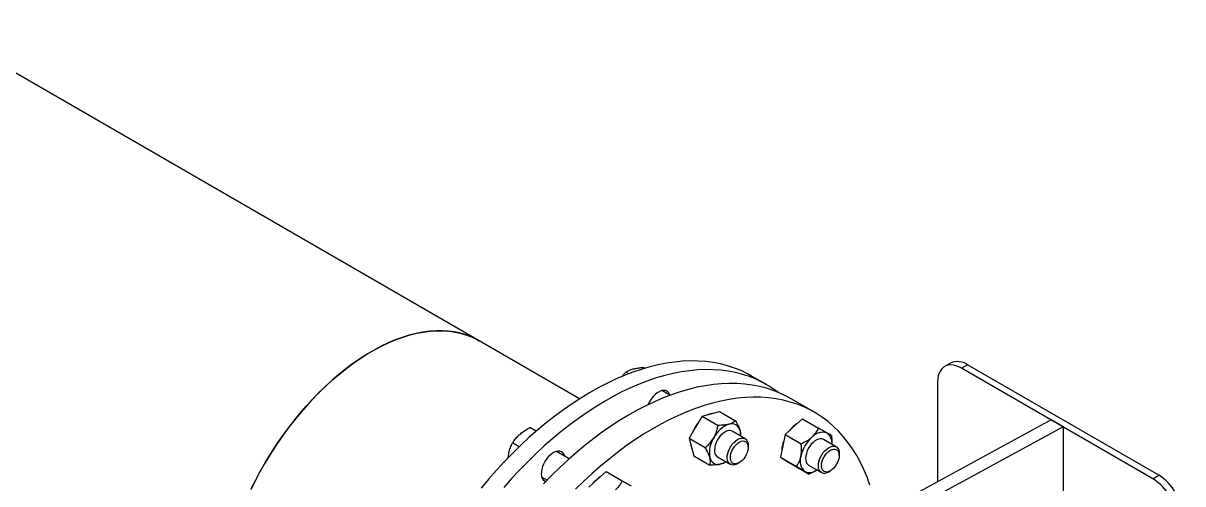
# Model space of a CAD drawing. Header units: inches. Extents: x 0.9 to 37.1, y -8.4 to 11.7.
# Drawn here: x 16.3345 to 16.6916, y 2.7269 to 2.8687 of the extents above; entities that cross this region are included whole.
import ezdxf

# ---------------------------------------------------------------- set-up
doc = ezdxf.new("R2010")
doc.units = ezdxf.units.IN
doc.header["$MEASUREMENT"] = 0

msp = doc.modelspace()

# ---------------------------------------------------------------- linework, layer by layer
at = {"color": 7, "linetype": 'Continuous', "lineweight": 25}
for p, q in [((16.47491752026905, 2.770874050293445), (16.30550652060978, 2.868672938688874)), ((16.50581046188296, 2.753039934709559), (16.47491752026905, 2.770874050293447)), ((16.62005684675892, 2.764039727797423), (16.61821542284958, 2.76297669640182)), ((16.51884948971407, 2.759865741102416), (16.52004023488098, 2.761247501453179)), ((16.5209191579887, 2.76074010994322), (16.52004023488098, 2.761247501453179)), ((16.52588759368796, 2.76242668401735), (16.52542951496737, 2.762691127233911)), ((16.62526475682473, 2.763524018938101), (16.6234233329154, 2.762460987542498)), ((16.68234889801428, 2.728443982883218), (16.6234233329154, 2.762460987542498)), ((16.68419032192361, 2.729507014278822), (16.62526475682473, 2.763524018938101)), ((16.56337605647084, 2.757394914324784), (16.55877249669749, 2.760052492813791)), ((16.61605763727804, 2.758207479667765), (16.61605763727804, 2.727507930808106)), ((16.53362878370619, 2.754109090455173), (16.53112278193135, 2.755555774486256)), ((16.57810744774556, 2.748890663159965), (16.5707417521082, 2.753142788742375)), ((16.54351034965031, 2.747698492595607), (16.54153773623058, 2.744281825938968)), ((16.54351034965031, 2.747698492595607), (16.54620498969351, 2.748420305485973)), ((16.54351034965031, 2.747698492595607), (16.54846377996643, 2.744838938141437)), ((16.54620498969351, 2.748420305485973), (16.54889962973671, 2.749142118376338)), ((16.54889962973671, 2.749142118376338), (16.55385306005283, 2.746282563922168)), ((16.57446503983081, 2.746856185468579), (16.57177039978761, 2.74446683318808)), ((16.57446503983081, 2.746856185468579), (16.57941847014693, 2.743996631014409)), ((16.65104469155549, 2.746515516608461), (16.59923972987009, 2.71837118509914)), ((16.65472753937417, 2.744389453817256), (16.65104469155549, 2.746515516608461)), ((16.49247843375045, 2.743075070530548), (16.49051984208143, 2.744205741434065)), ((16.54153773623058, 2.744281825938968), (16.53956512281085, 2.740865159282329)), ((16.5567556031558, 2.740758261767295), (16.55283079223543, 2.743024006883882)), ((16.57177039978761, 2.74446683318808), (16.56907575974441, 2.742077480907581)), ((16.65472753937417, 2.744389453817256), (16.60100675798982, 2.715204305695678)), ((16.65472753937417, 2.744389453817256), (16.65472753937417, 2.64247906189116)), ((16.48718084704505, 2.738243432507419), (16.48513056199504, 2.739427036873067)), ((16.53956512281085, 2.740865159282329), (16.54451855312697, 2.738005604828158)), ((16.53956512281085, 2.740865159282329), (16.54028714943431, 2.738170305516056)), ((16.56907575974441, 2.742077480907581), (16.56835373312094, 2.738548992946254)), ((16.56907575974441, 2.742077480907581), (16.57402919006053, 2.73921792645341)), ((16.58482218684242, 2.738248686250161), (16.58089737592206, 2.740514431366748)), ((16.48380667741518, 2.73487431499128), (16.48397696779767, 2.736147687569089)), ((16.50264355735212, 2.734578424067128), (16.49871428263793, 2.736846746077036)), ((16.54028714943431, 2.738170305516056), (16.54100917605778, 2.735475451749782)), ((16.54100917605778, 2.735475451749782), (16.54596260637391, 2.732615897295612)), ((16.55769963434335, 2.738109173231594), (16.55769963434335, 2.738671729446147)), ((16.56835373312094, 2.738548992946254), (16.56763170649747, 2.735020504984928)), ((16.58576621802997, 2.735599597714459), (16.58576621802997, 2.736162153929012)), ((16.54827387092784, 2.735130332356975), (16.55219868184821, 2.732864587240388)), ((16.55447766624755, 2.733090512267362), (16.55496482782364, 2.733371836090241)), ((16.56763170649747, 2.735020504984928), (16.5725851368136, 2.732160950530758)), ((16.56763170649747, 2.735020504984928), (16.5696043199172, 2.7338813693041)), ((16.5694867464505, 2.733949242995644), (16.56960445874339, 2.733881289135397)), ((16.5696043199172, 2.7338813693041), (16.57157693333693, 2.732742233623273)), ((16.57157693333693, 2.732742233623273), (16.57653036365306, 2.729882679169103)), ((16.57634045461447, 2.732620756839841), (16.58026526553484, 2.730355011723254)), ((16.49415736133035, 2.728953071550128), (16.49580262564199, 2.728003280679884)), ((16.50860067676437, 2.725878028015496), (16.51129531680757, 2.728267380295994)), ((16.51129531680757, 2.728267380295994), (16.51398995685076, 2.730656732576493)), ((16.51398995685076, 2.730656732576493), (16.51894338716689, 2.727797178122322)), ((16.58254424993418, 2.730580936750227), (16.58303141151027, 2.730862260573107)), ((16.68234889801428, 2.728443982883218), (16.68419032192361, 2.729507014278822))]:
    msp.add_line(p, q, dxfattribs=at)
at = {"color": 7, "linetype": 'Continuous', "lineweight": 25, "flags": 128}
for points in [[(16.47491752026905, 2.770874050293447), (16.47413862649342, 2.771303079794046), (16.47252320453849, 2.772069911810012), (16.47084106340708, 2.772709597712576), (16.4690958462423, 2.773220752084516), (16.46729133279592, 2.773602267879284), (16.46543143124224, 2.773853318818623), (16.46352016971386, 2.773973361182102), (16.46156168757766, 2.773962134984694), (16.45956022646984, 2.773819664539841), (16.45752012110949, 2.773546258406803), (16.45544578991051, 2.773142508722381), (16.45334172541239, 2.772609289918488), (16.4512124845503, 2.771947756828315), (16.44906267878582, 2.771159342185229), (16.44689696411952, 2.770245753519784), (16.44472003100711, 2.769208969461596), (16.44253659420096, 2.768051235454065), (16.440351382539, 2.766775058891251), (16.43816912870307, 2.765383203687414), (16.43599455896906, 2.763878684290991), (16.43383238297079, 2.762264759155974), (16.43168728349999, 2.76054492368482), (16.42956390636446, 2.758722902658192), (16.42746685032624, 2.756802642167911), (16.42540065714176, 2.754788301070602), (16.42336980172534, 2.752684241980534), (16.4213786824576, 2.75049502182117), (16.4194316116595, 2.748225381955885), (16.41753280625282, 2.745880237919233), (16.41568637862724, 2.743464668770986), (16.41389632773385, 2.740983906096027), (16.41216653042428, 2.738443322673903), (16.41050073305431, 2.735848420842575), (16.40890254337011, 2.733204820581585), (16.40737542269467, 2.730518247340429), (16.40592267843131, 2.727794519638509), (16.4045474569006, 2.725039536463516)], [(16.40471501661553, 2.725385415284368), (16.40610009487708, 2.728136816563502), (16.40756231162678, 2.730856221030643), (16.40909850002874, 2.733537739061268), (16.41070533304097, 2.736175563084433), (16.41237933062095, 2.738763980160687), (16.41411686726271, 2.741297384355024), (16.41591417984877, 2.74377028887809), (16.4177673758003, 2.746177337969347), (16.41967244150753, 2.748513318496459), (16.42162525102235, 2.750773171245772), (16.42362157499421, 2.75295200187945), (16.4256570898299, 2.755045091535514), (16.42772738705757, 2.757047907047854), (16.42982798287442, 2.758956110764049), (16.43195432785766, 2.760765569939765), (16.43410181681757, 2.762472365689352), (16.43626579877123, 2.76407280147328), (16.43844158701561, 2.765563411104022), (16.44062446927787, 2.766940966253041), (16.44280971792112, 2.768202483442637), (16.44499260018338, 2.769345230507485), (16.44716838842776, 2.770366732511908), (16.44933237038142, 2.771264777110028), (16.45147985934132, 2.772037419337221), (16.45360620432457, 2.772682985822472), (16.45570680014142, 2.773200078412527), (16.45777709736909, 2.773587577199981), (16.45981261220478, 2.773844642948745), (16.46180893617663, 2.773970718911653), (16.46376174569146, 2.773965532036242), (16.46566681139869, 2.773829093556128), (16.46752000735022, 2.77356169896668), (16.46931731993628, 2.773163927385034), (16.47105485657803, 2.772636640295862), (16.47272885415802, 2.771980979685585), (16.47433568717025, 2.771198365569083), (16.47491752026905, 2.770874050293445)], [(16.55877249669749, 2.760052492813791), (16.55749674945148, 2.760751933944585), (16.55551841013514, 2.761698765350875), (16.55347223504081, 2.762517400018358), (16.55136122721261, 2.763206636487773), (16.54918848484564, 2.763765463209553), (16.54695719673893, 2.764193060028426), (16.54467063761547, 2.764488799387093), (16.54233216331609, 2.764652247247265), (16.5399452058743, 2.764683163726667), (16.5375132684793, 2.764581503451101), (16.53503992033457, 2.764347415621043), (16.53252879141959, 2.763981243792661), (16.52998356716233, 2.76348352537361), (16.52740798303035, 2.762854990834303), (16.52480581904855, 2.762096562635852), (16.52218089425141, 2.761209353876222), (16.51953706107802, 2.760194666656613), (16.51687819971817, 2.759053990170445), (16.51420821241754, 2.757788998517758), (16.51153101775068, 2.756401548248242), (16.50885054486996, 2.754893675636496), (16.50617072773895, 2.753267593693509), (16.50349549935884, 2.751525688918769), (16.50082878599619, 2.749670517797736), (16.49817450142058, 2.747704803049857), (16.49553654116066, 2.745631429632593), (16.49291877678689, 2.743453440507349), (16.49032505022945, 2.741174032173506), (16.48775916813975, 2.738796549977122), (16.48522489630359, 2.736324483201171), (16.48272595411435, 2.733761459944541), (16.4802660091143, 2.731111241797297), (16.47784867161194, 2.72837771832003), (16.47547748938342, 2.725564901335394)], [(16.56692168600951, 2.755031156746178), (16.56584197040017, 2.755821846956155), (16.56400790927744, 2.757020716916138), (16.56210030922483, 2.758094355455579), (16.56012196990848, 2.759041186861869), (16.55807579481415, 2.759859821529353), (16.55596478698596, 2.760549057998766), (16.55379204461899, 2.761107884720547), (16.55156075651228, 2.76153548153942), (16.54927419738882, 2.761831220898087), (16.54693572308944, 2.761994668758259), (16.54454876564765, 2.76202558523766), (16.54211682825265, 2.761923924962096), (16.53964348010792, 2.761689837132036), (16.53713235119294, 2.761323665303655), (16.53458712693568, 2.760825946884604), (16.5320115428037, 2.760197412345297), (16.5294093788219, 2.759438984146845), (16.52678445402475, 2.758551775387216), (16.52414062085137, 2.757537088167608), (16.52148175949152, 2.756396411681439), (16.51881177219089, 2.755131420028752), (16.51613457752403, 2.753743969759237), (16.51345410464331, 2.75223609714749), (16.5107742875123, 2.750610015204503), (16.50809905913219, 2.748868110429762), (16.50543234576954, 2.74701293930873), (16.50277806119393, 2.745047224560851), (16.50014010093401, 2.742973851143587), (16.49752233656024, 2.740795862018342), (16.4949286100028, 2.7385164536845), (16.4923627279131, 2.736138971488116), (16.48982845607694, 2.733666904712165), (16.4873295138877, 2.731103881455534), (16.48486956888764, 2.728453663308291), (16.48245223138529, 2.725720139831024)], [(16.6234233329154, 2.762460987542498), (16.6225354964155, 2.762911508999819), (16.621660606571, 2.763231429550983), (16.62081142124592, 2.763416084033953), (16.62000032347449, 2.763462779770566), (16.61923914088866, 2.76337083583183), (16.61853897324456, 2.763141592967412), (16.61791003056307, 2.762778394054485), (16.61736148424476, 2.762286535351052), (16.61690133333017, 2.761673189264579), (16.61653628785579, 2.760947299762142), (16.61627167100665, 2.760119451947247), (16.61611134149228, 2.759201717705186), (16.61605763727804, 2.758207479667765)], [(16.5707417521082, 2.753142788742375), (16.56946600486219, 2.753842229873169), (16.56748766554584, 2.754789061279459), (16.56544149045152, 2.755607695946942), (16.56333048262332, 2.756296932416356), (16.56115774025634, 2.756855759138137), (16.55892645214964, 2.75728335595701), (16.55663989302618, 2.757579095315677), (16.5543014187268, 2.757742543175849), (16.55191446128501, 2.757773459655251), (16.54948252389001, 2.757671799379685), (16.54700917574528, 2.757437711549627), (16.5444980468303, 2.757071539721245), (16.54195282257303, 2.756573821302194), (16.53937723844106, 2.755945286762887), (16.53677507445926, 2.755186858564436), (16.53415014966211, 2.754299649804806), (16.53150631648873, 2.753284962585197), (16.52884745512888, 2.752144286099029), (16.52617746782825, 2.750879294446342), (16.52350027316139, 2.749491844176826), (16.52081980028067, 2.74798397156508), (16.51813998314966, 2.746357889622093), (16.51546475476955, 2.744615984847353), (16.5127980414069, 2.74276081372632), (16.51014375683129, 2.740795098978441), (16.50750579657138, 2.738721725561177), (16.5048880321976, 2.736543736435932), (16.50229430564016, 2.73426432810209), (16.49972842355046, 2.731886845905706), (16.4971941517143, 2.729414779129755), (16.49469520952506, 2.726851755873124)], [(16.59520919408761, 2.726493431479843), (16.59433536741767, 2.728915465658242), (16.59336511243906, 2.73124103558668), (16.59229985313477, 2.733466728170598), (16.5911411529197, 2.735589276899208), (16.58989071234622, 2.737605566639556), (16.5885503666083, 2.739512638208403), (16.58712208284814, 2.741307692715241), (16.58560795726911, 2.742988095670046), (16.5840102120593, 2.744551380849757), (16.58233119213013, 2.745995253917799), (16.58057336167488, 2.747317595791335), (16.57873930055215, 2.748516465751317), (16.57683170049955, 2.749590104290759), (16.57485336118321, 2.750536935697049), (16.57280718608888, 2.751355570364532), (16.57069617826068, 2.752044806833946), (16.56852343589371, 2.752603633555727), (16.566292147787, 2.7530312303746), (16.56400558866354, 2.753326969733267), (16.56166711436417, 2.753490417593439), (16.55928015692237, 2.753521334072841), (16.55684821952737, 2.753419673797275), (16.55437487138264, 2.753185585967217), (16.55186374246766, 2.752819414138835), (16.5493185182104, 2.752321695719784), (16.54674293407842, 2.751693161180477), (16.54414077009662, 2.750934732982026), (16.54151584529948, 2.750047524222396), (16.53887201212609, 2.749032837002787), (16.53621315076624, 2.747892160516619), (16.53354316346561, 2.746627168863932), (16.53086596879875, 2.745239718594416), (16.52818549591803, 2.74373184598267), (16.52550567878702, 2.742105764039683), (16.52283045040691, 2.740363859264943), (16.52016373704426, 2.73850868814391), (16.51750945246865, 2.736542973396031), (16.51487149220874, 2.734469599978767), (16.51225372783496, 2.732291610853522), (16.50966000127752, 2.73001220251968), (16.50709411918782, 2.727634720323296), (16.50455984735165, 2.725162653547345)], [(16.54520259947381, 2.74815179534356), (16.54539425396581, 2.748241178274809), (16.54608713856331, 2.748488339495292)], [(16.54608713856331, 2.748488339495292), (16.54675336907445, 2.748605244268477), (16.54692855072157, 2.7486141256878)], [(16.55138637384286, 2.743153069292722), (16.55081717851996, 2.742938687996092), (16.55023947079854, 2.7426001943216), (16.54967181868011, 2.742148467734458), (16.54913246697082, 2.741598027098858), (16.5486387508784, 2.740966564029735), (16.54820653884428, 2.740274374269696), (16.54784972251886, 2.739543705367167), (16.54757977027243, 2.73879804162187), (16.54740535859231, 2.738061349280116), (16.54733209321341, 2.737357306239918), (16.54736232894528, 2.736708541023878), (16.54749509398663, 2.736135905479845), (16.54772612115978, 2.735657804585371), (16.54804798506131, 2.735289604896586), (16.54827387092784, 2.735130332356975)], [(16.55364310024077, 2.732735524831549), (16.5531007117224, 2.732652146304048), (16.55260256282181, 2.732702450400153), (16.55216466445455, 2.732884820304827), (16.55180109103445, 2.733193394499277), (16.55152352811038, 2.733618255154999), (16.5513408967831, 2.734145746900942), (16.55125906697373, 2.734758915718368), (16.55128066875968, 2.735438053856969), (16.55140500784179, 2.736161333258174), (16.55162808785963, 2.736905507126912), (16.55194273883788, 2.737646657102733), (16.55233884763522, 2.738360962015594), (16.55280368298897, 2.739025463517863), (16.5533223047084, 2.739618803984504), (16.55387804386471, 2.740121912964718), (16.55445303854417, 2.740518620121919), (16.55502880794466, 2.740796174961665), (16.55558684636392, 2.740945656643033), (16.55610921798799, 2.74096226070179), (16.55657913336306, 2.740845453469826), (16.55698148902233, 2.740598989227684), (16.55730335292386, 2.7402307895389), (16.55753438009701, 2.739752688644426), (16.55766714513836, 2.739180053100394), (16.55769963434335, 2.738671729446147)], [(16.55425644819708, 2.733070522754723), (16.55375461265306, 2.732998928055347), (16.55329926791534, 2.733063036096495), (16.55290791262683, 2.733260383242096), (16.55259558635179, 2.733583385552019), (16.55237429161383, 2.734019630228635), (16.5522525326456, 2.734552352633672), (16.55223498857599, 2.735161080543857), (16.55232233361375, 2.73582242088698), (16.55251121113806, 2.73651095872454), (16.55279436269158, 2.737200233933575), (16.55316090691891, 2.737863758054352), (16.55359675773095, 2.738476032227019), (16.55408516562542, 2.739013527098487), (16.55460736136084, 2.739455587042275), (16.55514327724795, 2.739785223942655), (16.55567231833975, 2.739989770038408), (16.55617415388377, 2.740061364737783), (16.55662949862149, 2.739997256696636), (16.55702085391, 2.739799909551035), (16.55733318018504, 2.739476907241112), (16.557554474923, 2.739040662564495), (16.55767623389123, 2.738507940159459), (16.55769377796084, 2.737899212249274), (16.55760643292308, 2.737237871906151), (16.55741755539877, 2.736549334068591), (16.55713440384525, 2.735860058859556), (16.55676785961792, 2.735196534738779), (16.55633200880588, 2.734584260566112), (16.55584360091141, 2.734046765694644), (16.55532140517599, 2.733604705750856), (16.55478548928889, 2.733275068850475), (16.55425644819708, 2.733070522754723)], [(16.5808975611016, 2.7405143244475), (16.58045407440127, 2.740685855075714), (16.57995160417644, 2.740725021407758), (16.57940630023355, 2.740630564605494), (16.57883568909002, 2.740405520588266), (16.5782581106575, 2.740057122455955), (16.57769212878204, 2.739596568011196), (16.5771559345868, 2.739038659852788), (16.57666676179442, 2.738401329607992), (16.57624033282092, 2.737705061595273), (16.57589035344438, 2.73697223444145), (16.57562807228993, 2.73622640181422), (16.57546191928968, 2.735491535387894), (16.57539723473776, 2.734791254374066), (16.5754360976489, 2.734148066380712), (16.57557725893716, 2.733582643999156), (16.57581618156259, 2.733113160369972), (16.57614518635541, 2.732754705083295), (16.57634045461447, 2.732620756839841)], [(16.49674347004322, 2.735729681799132), (16.4961559844401, 2.735145424211281), (16.49561282130223, 2.734475627825886), (16.49512960644416, 2.733739561465459), (16.49472024107755, 2.732958400419038), (16.49439650189867, 2.732154617267672), (16.49416770229428, 2.731351335389181), (16.49404042441242, 2.730571663740677), (16.49401832980601, 2.729838032055945), (16.49410205409665, 2.729171545582832), (16.49428918868894, 2.728591377923703), (16.49457435006137, 2.728114219445802), (16.49494933464046, 2.727753797129776), (16.49535281052393, 2.727538598501673)], [(16.50123596106748, 2.735391012105829), (16.50121035914212, 2.735474519114954), (16.50097335735812, 2.736005093584073), (16.50064209099148, 2.73642539813299), (16.50022608997244, 2.736723341365077), (16.4997373218929, 2.736890351996013), (16.49918984772063, 2.736921625434019), (16.49859941729075, 2.736816261999226), (16.49798301621176, 2.736577292805815), (16.49735837722042, 2.736211592562392), (16.49674347004322, 2.735729681799132)], [(16.5802650803553, 2.730355118642502), (16.57989483120693, 2.730653500431359), (16.57960971972279, 2.731069143144657), (16.57941890962058, 2.731588687683597), (16.57932853369397, 2.732195435459216), (16.5793414966996, 2.732869885098771), (16.57945738199582, 2.733590359235908), (16.57967246493385, 2.734333701239052), (16.57997983257108, 2.735076019484596), (16.58036960585877, 2.73579345525335), (16.58082925716272, 2.736462949569396), (16.58134401291185, 2.737062984334554), (16.58189732843281, 2.737574273937764), (16.5824714197095, 2.737980385110486), (16.58304783497593, 2.73826826510548), (16.58360804777115, 2.738428661222839), (16.58413405239498, 2.738456418199376), (16.58460894262601, 2.738350643903027), (16.58501745510148, 2.738114738006707), (16.58534645989431, 2.73775628272003), (16.58558538251973, 2.737286799090846), (16.58572654380799, 2.73672137670929), (16.58576621802997, 2.736162153929012)], [(16.58109685237171, 2.73067058616327), (16.58075668880422, 2.730952852253614), (16.58050392447063, 2.731353009050352), (16.58034827296254, 2.731855678752196), (16.58029571588011, 2.732441544044403), (16.58034827296254, 2.733088090452353), (16.58050392447063, 2.733770471560173), (16.58075668880422, 2.734462463844577), (16.58109685237171, 2.735137474430145), (16.58151134287797, 2.735769563038627), (16.5819842316853, 2.736334438859276), (16.58249734594204, 2.736810394031092), (16.58303096695504, 2.737179137863741), (16.58356458796804, 2.737426499738528), (16.58407770222478, 2.737542973677327), (16.58455059103211, 2.737524083651988), (16.58496508153837, 2.737370555595593), (16.58530524510587, 2.737088289505248), (16.58555800943945, 2.73668813270851), (16.58571366094754, 2.736185463006667), (16.58576621802997, 2.735599597714459), (16.58571366094754, 2.73495305130651), (16.58555800943945, 2.734270670198689), (16.58530524510586, 2.733578677914286), (16.58496508153837, 2.732903667328717), (16.58455059103211, 2.732271578720236), (16.58407770222478, 2.731706702899586), (16.58356458796804, 2.73123074772777), (16.58303096695504, 2.730862003895121), (16.58249734594204, 2.730614642020334), (16.5819842316853, 2.730498168081536), (16.58151134287797, 2.730517058106874), (16.58109685237171, 2.73067058616327)], [(16.55447766624755, 2.733090512267362), (16.55421229556368, 2.732949906128179), (16.55364310024077, 2.732735524831549)], [(16.51008264700365, 2.727192099251016), (16.51051123516623, 2.727683105703503), (16.51117746567737, 2.728335414305313)], [(16.51117746567737, 2.728335414305313), (16.51187035027487, 2.728888240612886), (16.51234698939749, 2.729199904217848)]]:
    msp.add_lwpolyline(points, dxfattribs=at)
at = {"color": 7, "linetype": 'Continuous', "lineweight": 25}
for centre, radius, start, end in [((16.62220343158291, 2.759163098894996), 0.005328164398606194, 54.93150253518977, 113.758039035709), ((16.53371073818693, 2.74888522480484), 0.007163175954368227, 111.7329361224476, 160.6505730438803), ((16.53169320314765, 2.753636912147748), 0.002005465680785132, 13.35201230455013, 108.4550539484851), ((16.55152620455406, 2.738514958931208), 0.01167012041353719, 141.2307526973338, 158.7692471570295), ((16.55477474170759, 2.737136122361833), 0.008583448034917545, 110.2567276937655, 152.8704367937022), ((16.5519551641284, 2.741371530801309), 0.001870134162380711, 62.08139707774008, 107.7066787759773), ((16.55265140259127, 2.742713189897761), 0.002616873407544243, 11.06996169793936, 108.9192865472765), ((16.54980664333409, 2.741865099125418), 0.005578881911007375, 356.8053319035406, 14.00948768484658), ((16.57746109508836, 2.737886874737394), 0.00882937841013348, 121.6956881942162, 141.431476293268), ((16.5805993688278, 2.738510141087756), 0.004226779456173383, 70.13598149324037, 139.8555380386282), ((16.57969006548964, 2.739517304277717), 0.003783020419206932, 352.8222004304487, 51.68302031310192), ((16.54414681342, 2.739353837699928), 0.004132246398603701, 182.5098408708214, 207.4878871144439), ((16.55434619212313, 2.73639102378705), 0.008584854303462246, 147.1308904354416, 189.7397942543045), ((16.57695782928332, 2.736898147398034), 0.008890123359132255, 158.6345273773955, 178.236157312365), ((16.58491636657178, 2.732932129070222), 0.01122114792276064, 132.2728414399797, 167.7271584143956), ((16.57792814718494, 2.73388144365324), 0.004227805813528501, 160.1450304065396, 229.852697578688), ((16.548453260572, 2.735441149343097), 0.002616873407543456, 191.0699616979534, 288.919286547314), ((16.54776559277101, 2.738327847857404), 0.00557789722739123, 285.9858435375618, 303.2011041444696), ((16.57663524855386, 2.733907904187353), 0.003559358426632918, 246.2591424639081, 309.2342908456901), ((16.58120438953415, 2.732489398274889), 0.002331834317162268, 246.2454195337806, 305.071276548721), ((16.67376753502133, 2.71498435792917), 0.01596249650651068, 2.520089748021658, 57.47991039760861), ((16.67560892486074, 2.716047369654489), 0.01596253140839729, 2.520154907025733, 57.47984523860714)]:
    msp.add_arc(centre, radius, start, end, dxfattribs=at)
for points, knots in [([(16.52004023488098, 2.761247501453179), (16.52028382440604, 2.761390447373046), (16.52077330575927, 2.761677690275939), (16.52154397507276, 2.761998337480647), (16.52209431800275, 2.76215787109187), (16.52230330735027, 2.762218453000894)], [0, 0, 0, 0, 0.3805934879738637, 0.7647841813874889, 1, 1, 1, 1]), ([(16.52230330735027, 2.762218453000894), (16.52267292232494, 2.762305237219499), (16.52341767857682, 2.762480103211951), (16.52449775412168, 2.762615528041922), (16.52518662021406, 2.76267141976587), (16.52542951496737, 2.762691127233911)], [0, 0, 0, 0, 0.3894480145147172, 0.7847188654868378, 1, 1, 1, 1]), ([(16.55385306005283, 2.746282563922168), (16.55372066906469, 2.746166173383449), (16.55340744449626, 2.745890804366492), (16.55276913722998, 2.745499074844779), (16.5521277022596, 2.745293022493921), (16.5518029183779, 2.745188690043341)], [0, 0, 0, 0, 0.265470800595507, 0.62807883007994, 1, 1, 1, 1]), ([(16.55385306005283, 2.746282563922168), (16.55413452470626, 2.745765984718942), (16.55470770643821, 2.74471400977718), (16.55508680858631, 2.743707380211712), (16.55521608312949, 2.743228618336658), (16.55521958504456, 2.743215649167434)], [0, 0, 0, 0, 0.4841952181635791, 0.9860273763411924, 0.9999999999999999, 0.9999999999999999, 0.9999999999999999, 0.9999999999999999]), ([(16.48739363446433, 2.742065527810914), (16.487763249439, 2.742372092020922), (16.48850800569088, 2.742989804039242), (16.48958808123574, 2.743680934267936), (16.49027694732812, 2.744068932822992), (16.49051984208143, 2.744205741434065)], [0, 0, 0, 0, 0.3894480145147161, 0.7847188654868376, 1, 1, 1, 1]), ([(16.54713566491497, 2.741050210496336), (16.54738712015707, 2.741542311403796), (16.5478991173614, 2.74254429603836), (16.54826392015832, 2.743843352488534), (16.54841865020426, 2.744614127839851), (16.54846377996643, 2.744838938141437)], [0, 0, 0, 0, 0.4060446745436627, 0.8267623950146797, 1, 1, 1, 1]), ([(16.5518029183779, 2.745188690043341), (16.55174077565226, 2.745172619393147), (16.55133287745268, 2.745067133365409), (16.55047413427523, 2.744926378977205), (16.54938361975952, 2.744852069928188), (16.54869152569766, 2.744842189477591), (16.54846377996643, 2.744838938141437)], [0, 0, 0, 0, 0.06625438873007931, 0.4348867160202243, 0.8140395284738083, 1, 1, 1, 1]), ([(16.55521958504456, 2.743215649167434), (16.55530198411265, 2.742848098890205), (16.55544015237959, 2.742231783851691), (16.55539515793766, 2.741748986863404), (16.55537699671994, 2.741554114322519)], [0, 0, 0, 0, 0.5963675300130418, 1, 1, 1, 1]), ([(16.577368328472, 2.741235217745448), (16.57772078857735, 2.74158360684963), (16.57843844547353, 2.742292974631618), (16.57904252510541, 2.743251583064453), (16.57933357909018, 2.743828393903079), (16.57941847014693, 2.743996631014409)], [0, 0, 0, 0, 0.4060446745436639, 0.826762395014679, 1, 1, 1, 1]), ([(16.58203558193493, 2.74248543434512), (16.58198990784121, 2.742511809881877), (16.58169010797882, 2.742684936082015), (16.58103315990428, 2.743064287596035), (16.5801657942498, 2.74356512154172), (16.57960350223138, 2.743889792365846), (16.57941847014693, 2.743996631014409)], [0, 0, 0, 0, 0.06625438873007866, 0.4348867160202243, 0.8140395284738087, 1, 1, 1, 1]), ([(16.58336369698639, 2.741718359652753), (16.58329243718805, 2.741759528401497), (16.58312384323847, 2.74185692977102), (16.58272655538746, 2.742086402739516), (16.58226784509103, 2.742351304242491), (16.58203558193493, 2.74248543434512)], [0, 0, 0, 0, 0.2654708005955084, 0.62807883007994, 1, 1, 1, 1]), ([(16.48397696779767, 2.736147687569089), (16.48399460151241, 2.736231045224275), (16.48412811193481, 2.736862172352946), (16.48446673610758, 2.738001945046352), (16.48490793911212, 2.738949113283642), (16.48513056199504, 2.739427036873067)], [0, 0, 0, 0, 0.07010571820324327, 0.530792529304909, 1, 1, 1, 1]), ([(16.48513056199504, 2.739427036873067), (16.4853741515201, 2.739777614455157), (16.48586363287333, 2.740482083127387), (16.48663430218681, 2.74136327270248), (16.48718464511682, 2.741872247686719), (16.48739363446433, 2.742065527810914)], [0, 0, 0, 0, 0.3805934879738635, 0.7647841813874892, 1, 1, 1, 1]), ([(16.54451855312697, 2.738005604828158), (16.54499440630072, 2.738438987207373), (16.54596344572705, 2.739321538034599), (16.54677501916555, 2.740428362034646), (16.5471261530572, 2.741033809542959), (16.54713566491497, 2.741050210496336)], [0, 0, 0, 0, 0.4841952181635706, 0.9860273763411911, 1, 1, 1, 1]), ([(16.57395166180533, 2.735317377503623), (16.57402817149248, 2.735825121179951), (16.57418395566145, 2.736858956627654), (16.57413431882316, 2.738195070226409), (16.57405292888075, 2.738986958262778), (16.57402919006053, 2.73921792645341)], [0, 0, 0, 0, 0.4060446745436599, 0.8267623950146743, 1, 1, 1, 1]), ([(16.57402919006053, 2.73921792645341), (16.57461727349882, 2.739491625296797), (16.57581486147155, 2.740048992536968), (16.57687612232599, 2.740800556130281), (16.5773553467722, 2.741223753754903), (16.577368328472, 2.741235217745448)], [0, 0, 0, 0, 0.4841952181635736, 0.9860273763411929, 1, 1, 1, 1]), ([(16.58336369698639, 2.741718359652753), (16.58343654453898, 2.741066232286413), (16.58353789764494, 2.740158924741864), (16.58343770390288, 2.739304504528086), (16.58340952442052, 2.739064198907653)], [0, 0, 0, 0, 0.7187500757140213, 1, 1, 1, 1]), ([(16.5458850781187, 2.734938690073424), (16.54575957807936, 2.735329816016925), (16.54550404286462, 2.73612620183867), (16.54497585235642, 2.737186052284214), (16.54462181453636, 2.737820544051085), (16.54451855312697, 2.738005604828158)], [0, 0, 0, 0, 0.4060446745436578, 0.8267623950146723, 1, 1, 1, 1]), ([(16.5725851368136, 2.732160950530757), (16.57286660146702, 2.732611714172931), (16.57343978319898, 2.733529660643217), (16.57381888534708, 2.734675154093538), (16.57394815989026, 2.735300439170805), (16.57395166180533, 2.735317377503623)], [0, 0, 0, 0, 0.4841952181635715, 0.9860273763411892, 0.9999999999999999, 0.9999999999999999, 0.9999999999999999, 0.9999999999999999]), ([(16.54596260637391, 2.732615897295612), (16.54601961049826, 2.732937082632501), (16.5461356951374, 2.733591152567876), (16.54601542245365, 2.734448363064046), (16.5458885158877, 2.734925757934943), (16.5458850781187, 2.734938690073424)], [0, 0, 0, 0, 0.4841952181635693, 0.9860273763411898, 1, 1, 1, 1]), ([(16.54930174478537, 2.732965649197517), (16.54923960205973, 2.732949578547322), (16.54883170386015, 2.732844092519584), (16.5479729606827, 2.732703338131381), (16.54688244616699, 2.732629029082362), (16.54619035210513, 2.732619148631767), (16.54596260637391, 2.732615897295612)], [0, 0, 0, 0, 0.06625438873007884, 0.4348867160202253, 0.8140395284738101, 1, 1, 1, 1]), ([(16.55083280199575, 2.733653092895397), (16.55064529448951, 2.733529455486754), (16.55023146122154, 2.733256584955396), (16.54963044245399, 2.733068508415244), (16.54930174478537, 2.732965649197517)], [0, 0, 0, 0, 0.4530991603528885, 1, 1, 1, 1]), ([(16.5752022486016, 2.730649753861469), (16.57515657450788, 2.730676129398226), (16.57485677464549, 2.730849255598364), (16.57419982657094, 2.731228607112384), (16.57333246091647, 2.731729441058069), (16.57277016889804, 2.732054111882195), (16.5725851368136, 2.732160950530758)], [0, 0, 0, 0, 0.06625438873007707, 0.4348867160202248, 0.8140395284738112, 1, 1, 1, 1]), ([(16.57653036365306, 2.729882679169103), (16.57645910385472, 2.729923847917846), (16.57629050990514, 2.730021249287369), (16.57589322205413, 2.730250722255865), (16.5754345117577, 2.730515623758841), (16.5752022486016, 2.730649753861469)], [0, 0, 0, 0, 0.2654708005955065, 0.6280788300799381, 1, 1, 1, 1]), ([(16.57887497972792, 2.731157606635874), (16.57879309548123, 2.731095046950466), (16.5782866267241, 2.730708104071996), (16.57746594878601, 2.730305400812436), (16.57674162541169, 2.729978132714308), (16.57653036365306, 2.729882679169103)], [0, 0, 0, 0, 0.1201884890621999, 0.7433873686101249, 1, 1, 1, 1]), ([(16.51894338716689, 2.727797178122322), (16.51881099617875, 2.727539603500286), (16.51849777161032, 2.726930206282574), (16.51785946434403, 2.725981836111191), (16.51721802937366, 2.725353776341988), (16.51689324549196, 2.725035764853363)], [0, 0, 0, 0, 0.2654708005955063, 0.6280788300799386, 1, 1, 1, 1]), ([(16.51894338716689, 2.727797178122322), (16.51941924034064, 2.727522416390367), (16.52038827976697, 2.726962884657056), (16.52119985320547, 2.726494245265406), (16.52155098709712, 2.726291474310679), (16.52156049895489, 2.726285981453034)], [0, 0, 0, 0, 0.4841952181635784, 0.9860273763411905, 1, 1, 1, 1])]:
    msp.add_open_spline(points, degree=3, knots=knots, dxfattribs=at)

doc.saveas('drawing.dxf')
